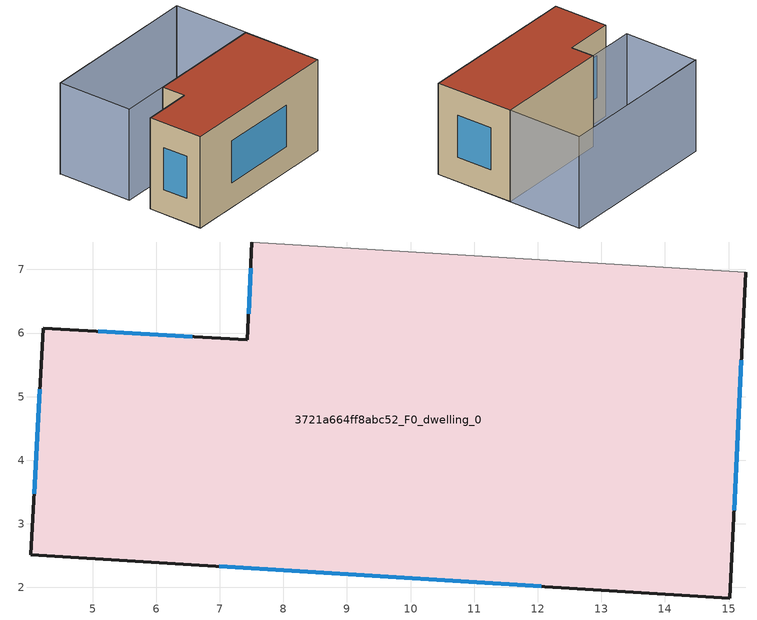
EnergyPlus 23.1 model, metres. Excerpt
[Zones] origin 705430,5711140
3721a664ff8abc52_F0_dwelling_0
 floor ground (EU_floor_Construction): 15.02,1.83 15.27,6.96 7.51,7.43 7.44,5.89 4.22,6.07 4.03,2.51 z0
 wall outside (EU_wall_Construction): 15.27,6.96 15.02,1.83 4.03,2.51 4.22,6.07 7.44,5.89 7.51,7.43 z0:6
 wall adiabatic (EU_wall_Construction): 7.51,7.43 15.27,6.96 z0:6
 window (EU_Window_Construction): 15.2,5.57 15.09,3.22 / 12.06,2.02 6.99,2.33 / 4.08,3.47 4.17,5.11 / 5.09,6.02 6.57,5.94 / 7.45,6.31 7.49,7.02 z1.62:4.38
 roof outside (EU_roof_Construction): 15.27,6.96 15.02,1.83 4.03,2.51 4.22,6.07 7.44,5.89 7.51,7.43 z6
shading: 15.52,11.89 4.62,12.53 / 4.65,12.54 15.57,11.88 / 15.57,11.88 15.27,6.96 / 15.27,6.96 4.35,7.61 / 4.35,7.61 4.65,12.54 z0:6
[Building]
EU S2 Campaign: North Axis=0; Terrain=City; Solar Distribution=FullExterior
[Site:Location]
London: Latitude=51.5; Longitude=-0.5; Time Zone=0; Elevation=25
[SizingPeriod:WeatherFileDays]
AnnualSizingPeriod: Begin Month=1; Begin Day of Month=1; End Month=12; End Day of Month=31; Day of Week for Start Day=Monday; Use Weather File Daylight Saving Period=No; Use Weather File Rain and Snow Indicators=No
[MATERIAL]
EU_InternalMass_Material: Roughness=MediumRough; Thickness=0.1; Conductivity=1; Density=1800; Specific Heat=900; Thermal Absorptance=0.9; Solar Absorptance=0.7; Visible Absorptance=0.7
[MATERIAL:NOMASS] Roughness=MediumRough; Thermal Absorptance=0.9; Solar Absorptance=0.7; Visible Absorptance=0.7
Name | Thermal Resistance
EU_wall_NoMass | 0.555556
EU_roof_NoMass | 0.510204
EU_floor_NoMass | 1.68919
[WINDOWMATERIAL:SIMPLEGLAZINGSYSTEM]
EU_Window_SimpleGlazing: UFactor=3.96; Solar Heat Gain Coefficient=0.85; Visible Transmittance=0.85
[CONSTRUCTION]
EU_wall_Construction: EU_wall_NoMass
EU_roof_Construction: EU_roof_NoMass
EU_floor_Construction: EU_floor_NoMass
EU_InternalMass_Construction: EU_InternalMass_Material
EU_Window_Construction: EU_Window_SimpleGlazing
[ZONE]
3721a664ff8abc52_F0_dwelling_0: Type=1; Multiplier=1; Ceiling Height=autocalculate; Volume=308.329; Floor Area=autocalculate; Part of Total Floor Area=Yes
[INTERNALMASS]
3721a664ff8abc52_F0_dwelling_0_EU_InternalMass: Construction=EU_InternalMass_Construction; Zone or ZoneList=3721a664ff8abc52_F0_dwelling_0; Surface Area=51.3882
[OTHEREQUIPMENT]
EU_Step8_InternalGain_3721a664ff8abc52_F0_dwelling_0_f000: Fuel Type=Electricity; Zone or ZoneList or Space or SpaceList=3721a664ff8abc52_F0_dwelling_0; Schedule=EU_Step8_GainSchedule_3721a664ff8abc52_F0_dwelling_0_f000; Design Level Calculation Method=Watts/Area; Power per Zone Floor Area=1; Fraction Latent=0; Fraction Radiant=0; Fraction Lost=0; Carbon Dioxide Generation Rate=0; EndUse Subcategory=EU_Step8_InternalGains
[ZONEVENTILATION:DESIGNFLOWRATE]
EU_ConstantAir_3721a664ff8abc52_F0_dwelling_0: Zone or ZoneList or Space or SpaceList=3721a664ff8abc52_F0_dwelling_0; Schedule=EU_AlwaysOn; Design Flow Rate Calculation Method=AirChanges/Hour; Air Changes per Hour=0.48; Ventilation Type=Natural; Fan Pressure Rise=0; Fan Total Efficiency=1; Constant Term Coefficient=1; Temperature Term Coefficient=0; Velocity Term Coefficient=0; Velocity Squared Term Coefficient=0; Minimum Indoor Temperature=-100; Maximum Indoor Temperature=100; Delta Temperature=-100; Minimum Outdoor Temperature=-100; Maximum Outdoor Temperature=100; Maximum Wind Speed=40
[HVACTEMPLATE:THERMOSTAT]
EU_HeatOnly_3721a664ff8abc52_F0_dwelling_0: Constant Heating Setpoint=20; Constant Cooling Setpoint=50
[HVACTEMPLATE:ZONE:IDEALLOADSAIRSYSTEM]
3721a664ff8abc52_F0_dwelling_0: Template Thermostat=EU_HeatOnly_3721a664ff8abc52_F0_dwelling_0; System Availability Schedule=EU_AlwaysOn; Maximum Heating Supply Air Temperature=50; Minimum Cooling Supply Air Temperature=13; Maximum Heating Supply Air Humidity Ratio=0.0156; Minimum Cooling Supply Air Humidity Ratio=0.0077; Heating Limit=NoLimit; Cooling Limit=NoLimit; Heating Availability Schedule=EU_AlwaysOn; Cooling Availability Schedule=EU_CoolingOff; Dehumidification Control Type=ConstantSensibleHeatRatio; Cooling Sensible Heat Ratio=0.7; Dehumidification Setpoint=60; Humidification Control Type=None; Humidification Setpoint=30; Outdoor Air Method=None; Outdoor Air Flow Rate per Person=0.00944; Outdoor Air Flow Rate per Zone Floor Area=0; Outdoor Air Flow Rate per Zone=0; Demand Controlled Ventilation Type=None; Outdoor Air Economizer Type=NoEconomizer; Heat Recovery Type=None; Sensible Heat Recovery Effectiveness=0.7; Latent Heat Recovery Effectiveness=0.65
[SIZING:ZONE]
3721a664ff8abc52_F0_dwelling_0: Zone Cooling Design Supply Air Temperature Input Method=SupplyAirTemperature; Zone Cooling Design Supply Air Temperature=13; Zone Heating Design Supply Air Temperature Input Method=SupplyAirTemperature; Zone Heating Design Supply Air Temperature=50; Zone Cooling Design Supply Air Humidity Ratio=0.008; Zone Heating Design Supply Air Humidity Ratio=0.008; Cooling Design Air Flow Method=DesignDay; Cooling Design Air Flow Rate=0; Cooling Minimum Air Flow per Zone Floor Area=0.000762; Cooling Minimum Air Flow=0; Cooling Minimum Air Flow Fraction=0.2; Heating Design Air Flow Method=DesignDay; Heating Design Air Flow Rate=0; Heating Maximum Air Flow per Zone Floor Area=0.002032; Heating Maximum Air Flow=0.141576; Heating Maximum Air Flow Fraction=0.3; Account for Dedicated Outdoor Air System=No; Dedicated Outdoor Air System Control Strategy=NeutralSupplyAir; Dedicated Outdoor Air Low Setpoint Temperature for Design=autosize; Dedicated Outdoor Air High Setpoint Temperature for Design=autosize; Zone Load Sizing Method=Sensible Load Only No Latent Load; Zone Latent Cooling Design Supply Air Humidity Ratio Input Method=HumidityRatioDifference; Zone Cooling Design Supply Air Humidity Ratio Difference=0.005; Zone Latent Heating Design Supply Air Humidity Ratio Input Method=HumidityRatioDifference; Zone Humidification Design Supply Air Humidity Ratio Difference=0.005
[SCHEDULE:CONSTANT]
Name | Hourly Value
EU_AlwaysOn | 1
EU_CoolingOff | 0
[SCHEDULE:FILE]
EU_Step8_GainSchedule_3721a664ff8abc52_F0_dwelling_0_f000: File=../../schedules/3721a664ff8abc52/3721a664ff8abc52_F0_dwelling_0_f000_gain.csv; Column Number=1; Rows to Skip at Top=0; Number of Hours of Data=8760; Column Separator=Comma; Interpolate to Timestep=No; Minutes per Item=60; Adjust Schedule for Daylight Savings=Yes
